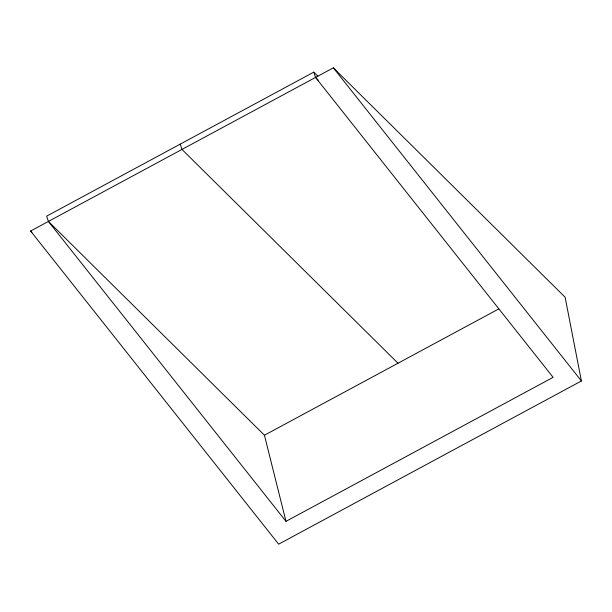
<?xml version="1.0" encoding="UTF-8"?>
<svg xmlns="http://www.w3.org/2000/svg" width="612" height="612" viewBox="0 0 612 612"><rect width="100%" height="100%" fill="white"/><g stroke="black" fill="none" stroke-linecap="round" stroke-linejoin="round"><path stroke-width="0.92" d="M313.811 72.124L46.68 216.12L48.409 221.429L285.98 521.332L553.11 377.344L315.54 77.433L313.811 72.124L317.888 76.156M30.6 231.03L333.349 67.833L565.121 297.21L581.4 380.97L278.651 544.167L30.6 231.03L31.954 232.369M48.409 221.429L264.438 435.224L498.811 308.892M315.54 77.433L318.255 80.126M398.007 363.23L181.971 149.427L180.242 144.118M333.349 67.833L581.4 380.97M264.438 435.224L285.98 521.332"/></g></svg>
